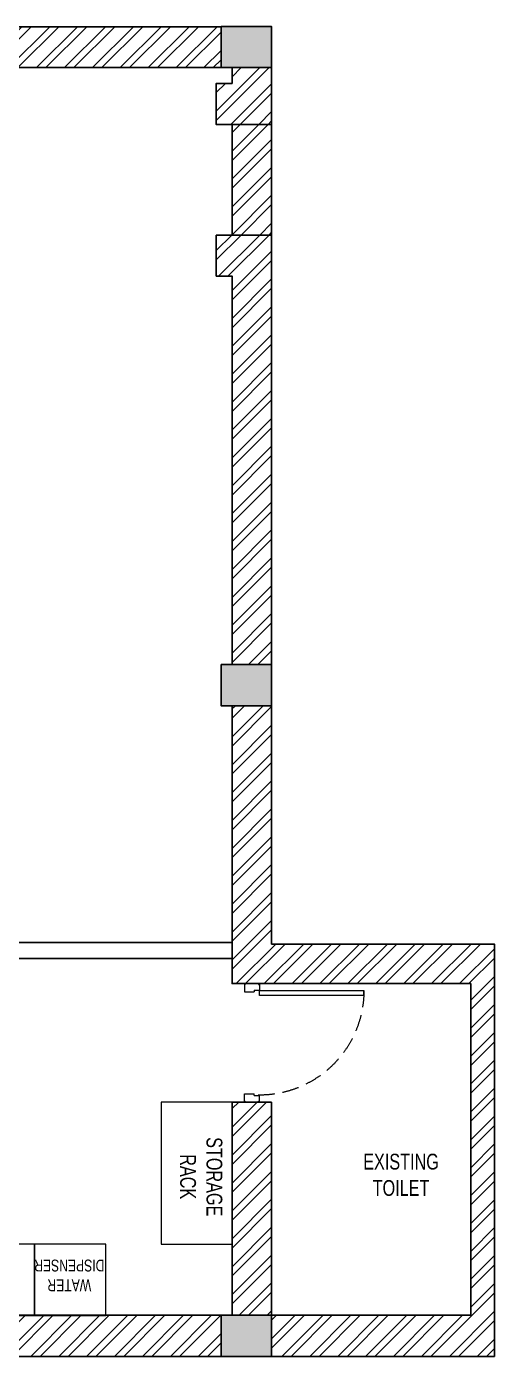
# Model space of a CAD drawing. Header units: feet. Extents: x 9930133 to 9947819, y -6283010 to -6274589.
# Drawn here: x 9944858 to 9947819, y -6283010 to -6274589 of the extents above; entities that cross this region are included whole.
import ezdxf

# ---------------------------------------------------------------- set-up
doc = ezdxf.new("R2010")
doc.units = ezdxf.units.FT
doc.header["$LTSCALE"] = 33
doc.header["$MEASUREMENT"] = 0
doc.linetypes.add('HIDDEN2', pattern=[4.7625, 3.175, -1.5875])
doc.layers.add('A-WALL', color=1, linetype='Continuous')
doc.layers.add('column', color=10, linetype='Continuous')
for name, color, linetype, lineweight in [('A-WALL HATCH', 251, 'Continuous', 0), ('column hatch', 5, 'Continuous', 0), ('Door', 2, 'Continuous', 13), ('LENS-DOOR', 34, 'Continuous', 20), ('LENS-PARTITION', 21, 'Continuous', 25), ('LENS-TEXT', 31, 'Continuous', 5), ('LENS_DIMENSION', 193, 'Continuous', 0), ('LENS_TEXT', 31, 'Continuous', 5), ('LK-FF&E WALL', 1, 'Continuous', 9)]:
    doc.layers.add(name, color=color, linetype=linetype, lineweight=lineweight)
doc.styles.add('LK TXT', font='GILC____.TTF', dxfattribs={"height": 100})
doc.styles.get("Standard").update_dxf_attribs({"font": 'GILC____.TTF'})
pattern_1 = [(45, (-3585596.23, 5462549.3), (-88.2999593, 88.2999593), []), (45, (-3585537.36, 5462549.3), (-88.2999593, 88.2999593), [])]

# ---------------------------------------------------------------- blocks, each defined once
blk = doc.blocks.new('*U40')
at = {"layer": 'LENS-DOOR'}
for p, q in [((548121.7, 1779235.3), (548121.7, 1778573.8)), ((548121.7, 1779235.3), (548153, 1779235.3)), ((548153, 1778573.8), (548153, 1779235.3)), ((547447.3, 1778568.6), (547452.5, 1778568.6)), ((547447.3, 1778484.1), (547447.3, 1778568.6)), ((547452.5, 1778573.8), (547488.9, 1778573.8)), ((547452.5, 1778568.6), (547452.5, 1778573.8)), ((547488.9, 1778539.9), (547488.9, 1778573.8)), ((548121.7, 1778573.8), (548153, 1778573.8)), ((548192.1, 1778573.8), (548155.6, 1778573.8)), ((548155.6, 1778539.9), (548155.6, 1778573.8)), ((548192.1, 1778568.6), (548192.1, 1778573.8)), ((548197.3, 1778568.6), (548192.1, 1778568.6)), ((548197.3, 1778484.1), (548197.3, 1778568.6)), ((547447.3, 1778484.1), (547452.5, 1778484.1)), ((547452.5, 1778478.9), (547452.5, 1778484.1)), ((547488.9, 1778539.9), (547499.3, 1778539.9)), ((547499.3, 1778478.9), (547499.3, 1778539.9)), ((548145.2, 1778478.9), (548145.2, 1778539.9)), ((548155.6, 1778539.9), (548145.2, 1778539.9)), ((548192.1, 1778478.9), (548192.1, 1778484.1)), ((548197.3, 1778484.1), (548192.1, 1778484.1)), ((547452.5, 1778478.9), (547499.3, 1778478.9)), ((548192.1, 1778478.9), (548145.2, 1778478.9))]:
    blk.add_line(p, q, dxfattribs=at)
at = {"layer": 'LENS-DOOR', "color": 7, "linetype": 'HIDDEN2'}
blk.add_ellipse((548153, 1778573.8), major_axis=(-661.5, 0), ratio=1, start_param=-1.570791, end_param=0.051209, dxfattribs=at)
blk = doc.blocks.new('A$C69cec98d')
at = {"layer": 'A-WALL HATCH'}
h = blk.add_hatch(dxfattribs=at)
h.set_pattern_fill('ANSI32', color=256, scale=333)
h.set_pattern_definition(pattern_1)
h.paths.add_polyline_path([(-12075, 249.5), (-15070, 250), (-15070, 1150), (-16786, 1150), (-16786, 900), (-15320, 900), (-15320, 249.5), (-15166, 249.5), (-15166, -10), (-12075, -10)])
h.paths.add_polyline_path([(-8615, 249.5), (-11755, 249.5), (-11755, -10.5), (-8615, -10.5)])
h.paths.add_polyline_path([(-5170, 249.5), (-8295, 249.5), (-8295, -10), (-5170, -10)])
h.paths.add_polyline_path([(-1730, 250), (-4850, 250), (-4850, -10), (-1730, -10)])
h.paths.add_polyline_path([(-1410, 1600), (-1660, 1600), (-1660, 250), (-1410, 250)], flags=17)
h.paths.add_polyline_path([(-1410, 4110), (-1410, 2600), (0, 2600), (0, -10), (-1410, -10), (-1410, 250), (-150, 250), (-150, 2350), (-1660, 2350), (-1660, 4110)])
h.paths.add_polyline_path([(-1760, 7090), (-1410, 7090), (-1410, 4370), (-1660, 4370), (-1660, 6830), (-1760, 6830)])
h.paths.add_polyline_path([(-1660, 8150), (-1660, 8050), (-1760, 8050), (-1760, 7790), (-1410, 7790), (-1410, 8150)])
h.paths.add_polyline_path([(-4850, 8409.5), (-1730, 8409.5), (-1730, 8150), (-4850, 8150)])
h.paths.add_polyline_path([(-8295, 8409.5), (-5170, 8409.5), (-5170, 8149.5), (-8295, 8149.5)])
h.paths.add_polyline_path([(-11755, 8409.5), (-8615, 8409.5), (-8615, 8150), (-11755, 8150)])
h.paths.add_polyline_path([(-15166, 8409.5), (-12075, 8409.5), (-12075, 8149.5), (-15166, 8149.5)])
h.paths.add_polyline_path([(-16786, 8410), (-15486, 8410), (-15486, 8149.5), (-16786, 8149.5)])
h = blk.add_hatch(dxfattribs=at)
h.set_pattern_fill('ANSI32', color=256, scale=333)
h.set_pattern_definition(pattern_1)
h.paths.add_polyline_path([(-1660, 7090), (-1410, 7090), (-1410, 7790), (-1660, 7790)])
at = {"layer": 'column hatch'}
h = blk.add_hatch(color=251, dxfattribs=at)
h.dxf.hatch_style = 1
h.paths.add_polyline_path([(-15486, 8410), (-15166, 8410), (-15166, 8150), (-15486, 8150)])
h.paths.add_polyline_path([(-12075, 8410), (-11755, 8410), (-11755, 8150), (-12075, 8150)])
h.paths.add_polyline_path([(-8615, 8410), (-8295, 8410), (-8295, 8150), (-8615, 8150)])
h.paths.add_polyline_path([(-5170, 8410), (-4850, 8410), (-4850, 8150), (-5170, 8150)])
h.paths.add_polyline_path([(-1730, 8410), (-1410, 8410), (-1410, 8150), (-1730, 8150)])
h = blk.add_hatch(color=251, dxfattribs=at)
h.dxf.hatch_style = 1
h.paths.add_polyline_path([(-15486, 4370), (-15166, 4370), (-15166, 4110), (-15486, 4110)])
h.paths.add_polyline_path([(-12075, 4370), (-11755, 4370), (-11755, 4110), (-12075, 4110)])
h.paths.add_polyline_path([(-8615, 4370), (-8295, 4370), (-8295, 4110), (-8615, 4110)])
h.paths.add_polyline_path([(-5170, 4370), (-4850, 4370), (-4850, 4110), (-5170, 4110)])
h.paths.add_polyline_path([(-1730, 4370), (-1410, 4370), (-1410, 4110), (-1730, 4110)])
h = blk.add_hatch(color=251, dxfattribs=at)
h.dxf.hatch_style = 1
h.paths.add_polyline_path([(-15486, 250), (-15166, 250), (-15166, -10), (-15486, -10)])
h.paths.add_polyline_path([(-12075, 250), (-11755, 250), (-11755, -10), (-12075, -10)])
h.paths.add_polyline_path([(-8615, 250), (-8295, 250), (-8295, -10), (-8615, -10)])
h.paths.add_polyline_path([(-5170, 250), (-4850, 250), (-4850, -10), (-5170, -10)])
h.paths.add_polyline_path([(-1730, 250), (-1410, 250), (-1410, -10), (-1730, -10)])
at = {"layer": 'A-WALL'}
for p, q in [((-360, 2600), (0, 2600)), ((0, 2600), (0, 0)), ((-360, 2350), (-150, 2350)), ((-150, 2350), (-150, 250))]:
    blk.add_line(p, q, dxfattribs=at)
for points in [[(-4850, 8409.5), (-1730, 8409.5), (-1730, 8150), (-4850, 8150)], [(-1660, 8150), (-1660, 8050), (-1760, 8050), (-1760, 7790), (-1410, 7790), (-1410, 8150)], [(-1660, 7090), (-1410, 7090), (-1410, 7790), (-1660, 7790)], [(-1760, 7090), (-1410, 7090), (-1410, 4370), (-1660, 4370), (-1660, 6830), (-1760, 6830)], [(-1410, 4110), (-1410, 2600), (0, 2600), (0, -10), (-1410, -10), (-1410, 250), (-150, 250), (-150, 2350), (-1660, 2350), (-1660, 4110)], [(-1410, 1600), (-1660, 1600), (-1660, 250), (-1410, 250)], [(-1730, 250), (-4850, 250), (-4850, -10), (-1730, -10)]]:
    blk.add_lwpolyline(points, close=True, dxfattribs=at)
at = {"layer": 'column'}
for p, q in [((-1410, 250), (-150, 250)), ((-1657.2, -10), (0, -10))]:
    blk.add_line(p, q, dxfattribs=at)
for points in [[(-1730, 8410), (-1410, 8410), (-1410, 8150), (-1730, 8150)], [(-1730, 4370), (-1410, 4370), (-1410, 4110), (-1730, 4110)], [(-1730, 250), (-1410, 250), (-1410, -10), (-1730, -10)]]:
    blk.add_lwpolyline(points, close=True, dxfattribs=at)
at = {"layer": 'Door', "xscale": -1, "rotation": 270}
blk.add_blockref('*U40', (-1780061.4, -545847.3), dxfattribs=at)

msp = doc.modelspace()

# ---------------------------------------------------------------- linework, layer by layer
at = {"layer": 'LENS-PARTITION'}
msp.add_lwpolyline([(9946159.2, -6280389.3), (9941978.2, -6280389.3), (9941978.2, -6280489.3), (9946159.2, -6280489.3)], close=True, dxfattribs=at)
at = {"layer": 'LK-FF&E WALL'}
for points in [[(9946159.2, -6282299.3), (9946159.2, -6281399.3), (9945709.2, -6281399.3), (9945709.2, -6282299.3)], [(9944009.2, -6282749.7), (9944909.2, -6282749.7), (9944909.2, -6282299.7), (9944009.2, -6282299.7)], [(9944909.2, -6282299.7), (9944909.2, -6282749.7), (9945359.2, -6282749.7), (9945359.2, -6282299.7)]]:
    msp.add_lwpolyline(points, close=True, dxfattribs=at)

# ---------------------------------------------------------------- block references
at = {"layer": 'LENS_DIMENSION'}
msp.add_blockref('A$C69cec98d', (9947819.2, -6282999.3), dxfattribs=at)

# ---------------------------------------------------------------- texts
at = {"layer": 'LENS-TEXT', "color": 0, "linetype": 'Continuous', "ltscale": 3, "attachment_point": 5, "style": 'LK TXT'}
for s, width, gutter_width, insert, char_height, rotation in [('STORAGE \\PRACK', 1099.487, 1, (9945962.9, -6281872), 100, 270), ('WATER \\PDISPENSER', 264.162, 0.75, (9945128.6, -6282496.3), 75, 180)]:
    msp.add_mtext_dynamic_manual_height_columns(s, width=width, gutter_width=gutter_width, heights=[0], dxfattribs=dict(at, insert=insert, char_height=char_height, rotation=rotation))
at = {"layer": 'LENS_TEXT', "linetype": 'Continuous', "ltscale": 3, "insert": (9947228.2, -6281860.5), "char_height": 100, "attachment_point": 5}
msp.add_mtext_dynamic_manual_height_columns('EXISTING TOILET', width=635.588, gutter_width=1, heights=[0], dxfattribs=at)

doc.saveas('drawing.dxf')
